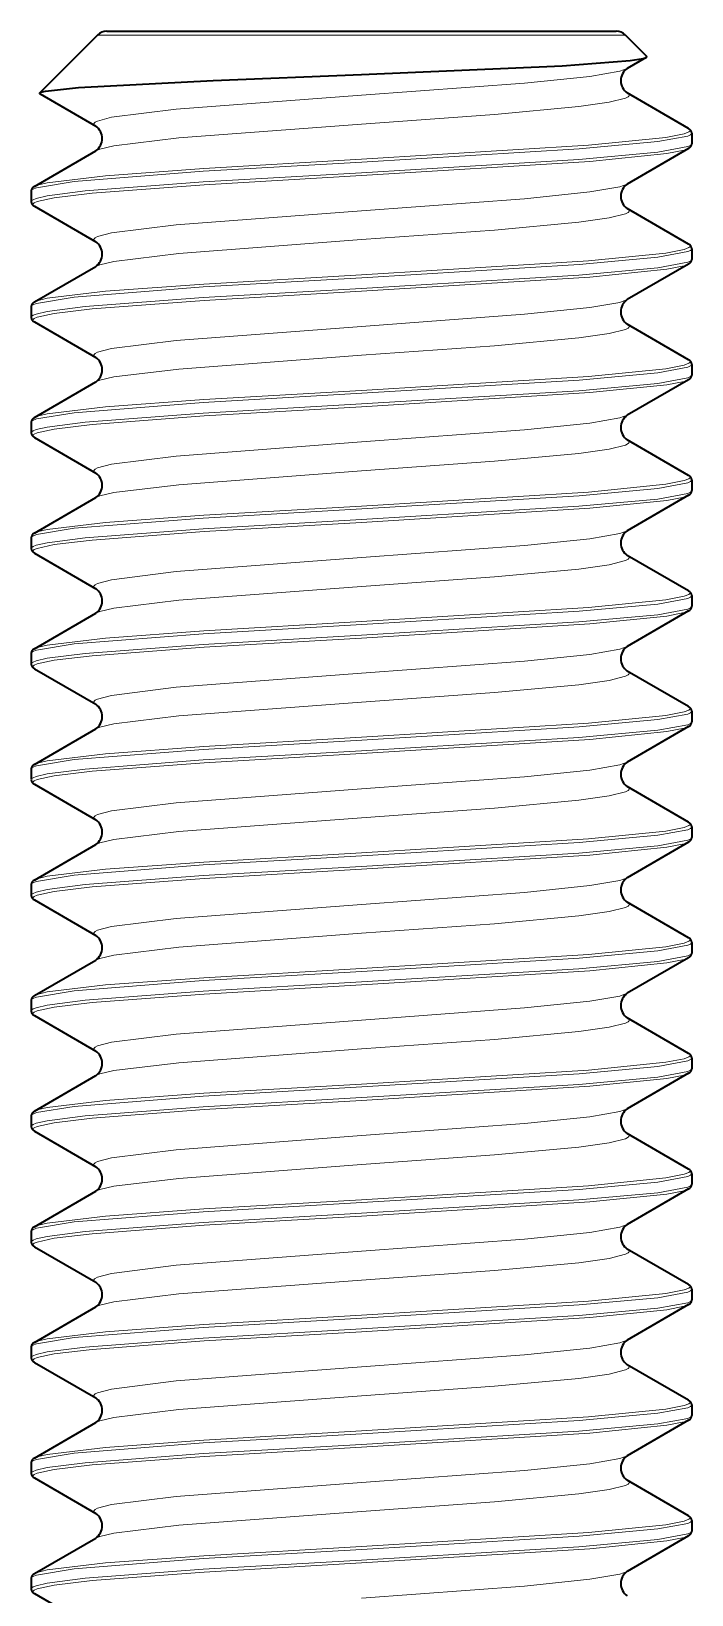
# Model space of a CAD drawing. Extents: x 276 to 976, y 40 to 757.
# Drawn here: x 596 to 600, y 111.9 to 121.36 of the extents above; entities that cross this region are included whole.
import ezdxf

# ---------------------------------------------------------------- set-up
doc = ezdxf.new("R2010")
doc.units = 0

msp = doc.modelspace()

# ---------------------------------------------------------------- linework, layer by layer
at = {"color": 7, "lineweight": 35, "ltscale": 0.020076}
msp.add_line((596.4536, 121.3629), (597.2567, 121.3629), dxfattribs=at)
at = {"color": 7, "lineweight": 35, "ltscale": 0.057054}
msp.add_line((597.2567, 121.3629), (599.5388, 121.3629), dxfattribs=at)
at = {"color": 7, "lineweight": 35, "ltscale": 0.01235}
msp.add_line((596.397, 121.3395), (596.0477, 120.9902), dxfattribs=at)
at = {"color": 7, "lineweight": 13, "ltscale": 0.020813}
msp.add_line((596.397, 121.3395), (597.2296, 121.3395), dxfattribs=at)
at = {"color": 7, "lineweight": 13, "ltscale": 0.059146}
msp.add_line((597.2296, 121.3395), (599.5954, 121.3395), dxfattribs=at)
at = {"color": 7, "lineweight": 35, "ltscale": 0.004506}
msp.add_line((599.5954, 121.3395), (599.7228, 121.212), dxfattribs=at)
at = {"color": 7, "lineweight": 35, "ltscale": 0.003297}
msp.add_line((599.72, 121.2042), (599.606, 121.1379), dxfattribs=at)
at = {"color": 7, "lineweight": 35, "ltscale": 0.022465}
msp.add_line((597.0983, 121.0658), (597.9962, 121.1011), dxfattribs=at)
at = {"color": 7, "lineweight": 35, "ltscale": 0.009721}
msp.add_line((596.0502, 120.9832), (596.3865, 120.7879), dxfattribs=at)
at = {"color": 7, "lineweight": 35, "ltscale": 0.010724}
for p, q in [((599.9769, 120.7739), (599.606, 120.9893)), ((596.0155, 120.4239), (596.3865, 120.6393)), ((599.9769, 120.6534), (599.606, 120.4379)), ((596.0155, 120.3034), (596.3865, 120.088)), ((599.9769, 120.0739), (599.606, 120.2893)), ((599.9769, 119.9534), (599.606, 119.7379)), ((596.0155, 119.7239), (596.3865, 119.9393)), ((596.0155, 119.6033), (596.3865, 119.3879)), ((599.9769, 119.3739), (599.606, 119.5893)), ((596.0155, 119.0239), (596.3865, 119.2393)), ((599.9769, 119.2534), (599.606, 119.0379)), ((596.0155, 118.9034), (596.3865, 118.6879)), ((599.9769, 118.6739), (599.606, 118.8893)), ((596.0155, 118.3239), (596.3865, 118.5393)), ((599.9769, 118.5534), (599.606, 118.338)), ((596.0155, 118.2034), (596.3865, 117.9879)), ((599.9769, 117.9739), (599.606, 118.1893)), ((596.0155, 117.6239), (596.3865, 117.8393)), ((599.9769, 117.8533), (599.606, 117.6379)), ((596.0155, 117.5034), (596.3865, 117.2879)), ((599.9769, 117.2739), (599.606, 117.4893)), ((596.0155, 116.9239), (596.3865, 117.1393)), ((599.9769, 117.1534), (599.606, 116.9379)), ((596.0155, 116.8034), (596.3865, 116.588)), ((599.9769, 116.5739), (599.606, 116.7893)), ((596.0155, 116.2239), (596.3865, 116.4393)), ((599.9769, 116.4534), (599.606, 116.2379)), ((596.0155, 116.1033), (596.3865, 115.8879)), ((599.9769, 115.8739), (599.606, 116.0893)), ((596.0155, 115.5239), (596.3865, 115.7393)), ((599.9769, 115.7534), (599.606, 115.5379)), ((596.0155, 115.4034), (596.3865, 115.1879)), ((599.9769, 115.1739), (599.606, 115.3893)), ((596.0155, 114.8239), (596.3865, 115.0393)), ((599.9769, 115.0534), (599.606, 114.838)), ((596.0155, 114.7034), (596.3865, 114.4879)), ((599.9769, 114.4739), (599.606, 114.6893)), ((596.0155, 114.1239), (596.3865, 114.3393)), ((599.9769, 114.3533), (599.606, 114.1379)), ((596.0155, 114.0034), (596.3865, 113.7879)), ((599.9769, 113.7739), (599.606, 113.9893)), ((596.0155, 113.4239), (596.3865, 113.6393)), ((599.9769, 113.6534), (599.606, 113.4379)), ((596.0155, 113.3034), (596.3865, 113.088)), ((599.9769, 113.0739), (599.606, 113.2893)), ((596.0155, 112.7239), (596.3865, 112.9393)), ((599.9769, 112.9534), (599.606, 112.7379)), ((596.0155, 112.6033), (596.3865, 112.3879)), ((599.9769, 112.3739), (599.606, 112.5893)), ((596.0155, 112.0239), (596.3865, 112.2393)), ((599.9769, 112.2534), (599.606, 112.0379)), ((596.0155, 111.9034), (596.3865, 111.6879))]:
    msp.add_line(p, q, dxfattribs=at)
at = {"color": 7, "lineweight": 35, "ltscale": 0.001609}
for p, q in [((599.9962, 120.7458), (599.9962, 120.6815)), ((595.9962, 120.3958), (595.9962, 120.3315)), ((599.9962, 120.0458), (599.9962, 119.9815)), ((595.9962, 119.6958), (595.9962, 119.6315)), ((599.9962, 119.3458), (599.9962, 119.2815)), ((595.9962, 118.9958), (595.9962, 118.9315)), ((599.9962, 118.6458), (599.9962, 118.5815)), ((595.9962, 118.2958), (595.9962, 118.2315)), ((599.9962, 117.9458), (599.9962, 117.8815)), ((595.9962, 117.5958), (595.9962, 117.5315)), ((599.9962, 117.2458), (599.9962, 117.1815)), ((595.9962, 116.8958), (595.9962, 116.8315)), ((599.9962, 116.5458), (599.9962, 116.4815)), ((595.9962, 116.1958), (595.9962, 116.1315)), ((599.9962, 115.8458), (599.9962, 115.7815)), ((595.9962, 115.4958), (595.9962, 115.4315)), ((599.9962, 115.1458), (599.9962, 115.0815)), ((595.9962, 114.7958), (595.9962, 114.7315)), ((599.9962, 114.4458), (599.9962, 114.3815)), ((595.9962, 114.0958), (595.9962, 114.0315)), ((599.9962, 113.7458), (599.9962, 113.6815)), ((595.9962, 113.3958), (595.9962, 113.3315)), ((599.9962, 113.0458), (599.9962, 112.9815)), ((595.9962, 112.6958), (595.9962, 112.6315)), ((599.9962, 112.3458), (599.9962, 112.2815)), ((595.9962, 111.9958), (595.9962, 111.9315))]:
    msp.add_line(p, q, dxfattribs=at)
at = {"color": 7, "lineweight": 13, "ltscale": 0.024036}
for p, q in [((597.0374, 120.5151), (597.9972, 120.5709)), ((597.0374, 119.8151), (597.9972, 119.8709)), ((597.0374, 119.1151), (597.9972, 119.1709)), ((597.0374, 118.4151), (597.9972, 118.4709)), ((597.0374, 117.7151), (597.9972, 117.7709)), ((597.0374, 117.0151), (597.9972, 117.0709)), ((597.0374, 116.3151), (597.9972, 116.3709)), ((597.0374, 115.6151), (597.9972, 115.6709)), ((597.0374, 114.9151), (597.9972, 114.9709)), ((597.0374, 114.2151), (597.9972, 114.2709)), ((597.0374, 113.5151), (597.9972, 113.5709)), ((597.0374, 112.8151), (597.9972, 112.8709)), ((597.0374, 112.1151), (597.9972, 112.1709))]:
    msp.add_line(p, q, dxfattribs=at)
at = {"color": 7, "lineweight": 13, "ltscale": 0.023913}
for p, q in [((597.0413, 120.5324), (597.9962, 120.5882)), ((597.0413, 119.8324), (597.9962, 119.8882)), ((597.0413, 119.1324), (597.9962, 119.1882)), ((597.0413, 118.4324), (597.9962, 118.4882)), ((597.0413, 117.7324), (597.9962, 117.7882)), ((597.0413, 117.0324), (597.9962, 117.0882)), ((597.0413, 116.3324), (597.9962, 116.3882)), ((597.0413, 115.6324), (597.9962, 115.6882)), ((597.0413, 114.9324), (597.9962, 114.9882)), ((597.0413, 114.2324), (597.9962, 114.2882)), ((597.0413, 113.5324), (597.9962, 113.5882)), ((597.0413, 112.8324), (597.9962, 112.8882)), ((597.0413, 112.1324), (597.9962, 112.1882))]:
    msp.add_line(p, q, dxfattribs=at)
at = {"color": 7, "lineweight": 13, "ltscale": 0.023988}
for p, q in [((597.9952, 120.5064), (597.0374, 120.4508)), ((597.9952, 119.8064), (597.0374, 119.7508)), ((597.9952, 119.1064), (597.0374, 119.0508)), ((597.9952, 118.4064), (597.0374, 118.3508)), ((597.9952, 117.7064), (597.0374, 117.6508)), ((597.9952, 117.0064), (597.0374, 116.9508)), ((597.9952, 116.3064), (597.0374, 116.2508)), ((597.9952, 115.6064), (597.0374, 115.5508)), ((597.9952, 114.9064), (597.0374, 114.8508)), ((597.9952, 114.2064), (597.0374, 114.1508)), ((597.9952, 113.5064), (597.0374, 113.4508)), ((597.9952, 112.8064), (597.0374, 112.7508)), ((597.9952, 112.1064), (597.0374, 112.0508))]:
    msp.add_line(p, q, dxfattribs=at)
at = {"color": 7, "lineweight": 13, "ltscale": 0.02387}
for p, q in [((597.9962, 120.4891), (597.043, 120.4335)), ((597.9962, 119.7891), (597.043, 119.7335)), ((597.9962, 119.0891), (597.043, 119.0335)), ((597.9962, 118.3891), (597.043, 118.3335)), ((597.9962, 117.6891), (597.043, 117.6335)), ((597.9962, 116.9891), (597.043, 116.9335)), ((597.9962, 116.2891), (597.043, 116.2335)), ((597.9962, 115.5891), (597.043, 115.5335)), ((597.9962, 114.8891), (597.043, 114.8335)), ((597.9962, 114.1891), (597.043, 114.1335)), ((597.9962, 113.4891), (597.043, 113.4335)), ((597.9962, 112.7891), (597.043, 112.7335)), ((597.9962, 112.0891), (597.043, 112.0335))]:
    msp.add_line(p, q, dxfattribs=at)
at = {"color": 7, "lineweight": 35}
for points in [[(597.9962, 121.1011), (599.2108, 121.154), (599.6228, 121.185), (599.7016, 121.1978), (599.72, 121.2042)], [(596.0477, 120.9902), (596.0542, 120.9939), (596.0826, 121.0012), (596.2814, 121.0228), (597.0983, 121.0658)]]:
    msp.add_lwpolyline(points, dxfattribs=at)
at = {"color": 7, "lineweight": 13}
for points in [[(599.606, 121.1379), (599.5599, 121.1214), (599.3785, 121.0899), (598.9839, 121.0491), (597.9962, 120.9761)], [(599.606, 120.9893), (599.6136, 120.9837), (599.6158, 120.9809), (599.6173, 120.9766), (599.6171, 120.9745), (599.615, 120.9702), (599.6105, 120.966), (599.5947, 120.9575), (599.4962, 120.9328), (599.3115, 120.9066), (598.801, 120.859), (597.9962, 120.8011)], [(597.9962, 120.9761), (596.8731, 120.8909), (596.4825, 120.8419), (596.3972, 120.8196), (596.3828, 120.812), (596.3783, 120.8081), (596.3752, 120.8024), (596.3755, 120.7986), (596.3768, 120.796), (596.3865, 120.7879)], [(597.9962, 120.8011), (596.8903, 120.7175), (596.4969, 120.6696), (596.4109, 120.6496), (596.3865, 120.6393)], [(597.9962, 120.5882), (599.3702, 120.6731), (599.8386, 120.72), (599.9504, 120.742), (599.9783, 120.7532), (599.9843, 120.7582), (599.9857, 120.7607), (599.9861, 120.7645), (599.9854, 120.7664), (599.9823, 120.7701), (599.9769, 120.7739)], [(597.9972, 120.5709), (599.3135, 120.6509), (599.7908, 120.6949), (599.9723, 120.7286), (599.9888, 120.7362), (599.9935, 120.7401), (599.9959, 120.7439), (599.9962, 120.7458)], [(597.9952, 120.5064), (599.3127, 120.5865), (599.7905, 120.6305), (599.9722, 120.6642), (599.9888, 120.6719), (599.9935, 120.6757), (599.9959, 120.6796), (599.9962, 120.6815)], [(597.9962, 120.4891), (599.3795, 120.5748), (599.8464, 120.6221), (599.95, 120.6428), (599.9769, 120.6534)], [(595.9962, 120.3958), (595.9966, 120.398), (595.9996, 120.4024), (596.0057, 120.4067), (596.0269, 120.4154), (596.2567, 120.4533), (597.0374, 120.5151)], [(596.0155, 120.4239), (596.0328, 120.4314), (596.093, 120.4462), (596.4455, 120.4886), (597.0413, 120.5324)], [(597.0374, 120.4508), (596.3219, 120.396), (596.093, 120.3663), (596.0266, 120.3509), (596.0072, 120.3432), (595.9996, 120.338), (595.9974, 120.3354), (595.9962, 120.3315)], [(597.043, 120.4335), (596.3652, 120.3821), (596.1349, 120.3544), (596.0316, 120.3319), (596.0146, 120.3243), (596.0095, 120.3205), (596.0068, 120.3167), (596.0062, 120.3148), (596.007, 120.311), (596.0088, 120.3084), (596.0155, 120.3034)], [(599.606, 120.4379), (599.5599, 120.4214), (599.3785, 120.3899), (598.9839, 120.3491), (597.9962, 120.2761)], [(597.9962, 120.2761), (596.8731, 120.1909), (596.4825, 120.1419), (596.3972, 120.1196), (596.3828, 120.112), (596.3783, 120.1081), (596.3752, 120.1024), (596.3755, 120.0985), (596.3768, 120.096), (596.3865, 120.088)], [(599.606, 120.2893), (599.6136, 120.2837), (599.6158, 120.2809), (599.6173, 120.2766), (599.6171, 120.2745), (599.615, 120.2702), (599.6105, 120.266), (599.5947, 120.2575), (599.4962, 120.2328), (599.3115, 120.2066), (598.801, 120.159), (597.9962, 120.1012)], [(597.9962, 120.1012), (596.8903, 120.0175), (596.4969, 119.9696), (596.4109, 119.9496), (596.3865, 119.9393)], [(597.9962, 119.8882), (599.3702, 119.9731), (599.8386, 120.02), (599.9504, 120.042), (599.9783, 120.0532), (599.9843, 120.0582), (599.9857, 120.0607), (599.9861, 120.0645), (599.9854, 120.0664), (599.9823, 120.0701), (599.9769, 120.0739)], [(597.9972, 119.8709), (599.3135, 119.9509), (599.7908, 119.9949), (599.9723, 120.0286), (599.9888, 120.0362), (599.9935, 120.0401), (599.9959, 120.0439), (599.9962, 120.0458)], [(597.9952, 119.8064), (599.3127, 119.8865), (599.7905, 119.9305), (599.9722, 119.9642), (599.9888, 119.9719), (599.9935, 119.9757), (599.9959, 119.9795), (599.9962, 119.9815)], [(597.9962, 119.7891), (599.3795, 119.8748), (599.8464, 119.9221), (599.95, 119.9428), (599.9769, 119.9534)], [(595.9962, 119.6958), (595.9966, 119.698), (595.9996, 119.7023), (596.0057, 119.7067), (596.0269, 119.7154), (596.2567, 119.7533), (597.0374, 119.8151)], [(596.0155, 119.7239), (596.0328, 119.7314), (596.093, 119.7462), (596.4455, 119.7886), (597.0413, 119.8324)], [(597.0374, 119.7508), (596.3219, 119.6959), (596.093, 119.6663), (596.0266, 119.6509), (596.0072, 119.6432), (595.9996, 119.638), (595.9974, 119.6354), (595.9962, 119.6315)], [(597.043, 119.7335), (596.3652, 119.6821), (596.1349, 119.6544), (596.0316, 119.6319), (596.0146, 119.6243), (596.0095, 119.6205), (596.0068, 119.6167), (596.0062, 119.6148), (596.007, 119.611), (596.0088, 119.6084), (596.0155, 119.6033)], [(599.606, 119.7379), (599.5599, 119.7214), (599.3785, 119.6899), (598.9839, 119.6491), (597.9962, 119.5761)], [(597.9962, 119.5761), (596.8731, 119.4909), (596.4825, 119.4419), (596.3972, 119.4196), (596.3828, 119.412), (596.3783, 119.4081), (596.3752, 119.4024), (596.3755, 119.3985), (596.3768, 119.396), (596.3865, 119.3879)], [(599.606, 119.5893), (599.6136, 119.5837), (599.6158, 119.5808), (599.6173, 119.5766), (599.6171, 119.5745), (599.615, 119.5702), (599.6105, 119.566), (599.5947, 119.5575), (599.4962, 119.5328), (599.3115, 119.5066), (598.801, 119.459), (597.9962, 119.4011)], [(597.9962, 119.4011), (596.8903, 119.3175), (596.4969, 119.2696), (596.4109, 119.2496), (596.3865, 119.2393)], [(597.9962, 119.1882), (599.3702, 119.2731), (599.8386, 119.32), (599.9504, 119.342), (599.9783, 119.3532), (599.9843, 119.3582), (599.9857, 119.3607), (599.9861, 119.3645), (599.9854, 119.3664), (599.9823, 119.3701), (599.9769, 119.3739)], [(597.9952, 119.1064), (599.3127, 119.1865), (599.7905, 119.2305), (599.9722, 119.2642), (599.9888, 119.2719), (599.9935, 119.2757), (599.9959, 119.2795), (599.9962, 119.2815)], [(597.9972, 119.1709), (599.3135, 119.2509), (599.7908, 119.2949), (599.9723, 119.3286), (599.9888, 119.3362), (599.9935, 119.3401), (599.9959, 119.3439), (599.9962, 119.3458)], [(597.9962, 119.0891), (599.3795, 119.1747), (599.8464, 119.2221), (599.95, 119.2428), (599.9769, 119.2534)], [(595.9962, 118.9958), (595.9966, 118.998), (595.9996, 119.0023), (596.0057, 119.0067), (596.0269, 119.0154), (596.2567, 119.0533), (597.0374, 119.1151)], [(596.0155, 119.0239), (596.0328, 119.0314), (596.093, 119.0462), (596.4455, 119.0886), (597.0413, 119.1324)], [(597.0374, 119.0508), (596.3219, 118.9959), (596.093, 118.9663), (596.0266, 118.9509), (596.0072, 118.9432), (595.9996, 118.938), (595.9974, 118.9354), (595.9962, 118.9315)], [(597.043, 119.0335), (596.3652, 118.9821), (596.1349, 118.9544), (596.0316, 118.9319), (596.0146, 118.9243), (596.0095, 118.9205), (596.0068, 118.9167), (596.0062, 118.9148), (596.007, 118.911), (596.0088, 118.9084), (596.0155, 118.9034)], [(599.606, 119.0379), (599.5599, 119.0214), (599.3785, 118.9899), (598.9839, 118.9491), (597.9962, 118.8761)], [(597.9962, 118.8761), (596.8731, 118.7909), (596.4825, 118.7419), (596.3972, 118.7196), (596.3828, 118.712), (596.3783, 118.7081), (596.3752, 118.7024), (596.3755, 118.6985), (596.3768, 118.696), (596.3865, 118.6879)], [(599.606, 118.8893), (599.6136, 118.8837), (599.6158, 118.8808), (599.6173, 118.8766), (599.6171, 118.8745), (599.615, 118.8702), (599.6105, 118.866), (599.5947, 118.8575), (599.4962, 118.8328), (599.3115, 118.8066), (598.801, 118.759), (597.9962, 118.7011)], [(597.9962, 118.7011), (596.8903, 118.6175), (596.4969, 118.5696), (596.4109, 118.5496), (596.3865, 118.5393)], [(597.9962, 118.4882), (599.3702, 118.5731), (599.8386, 118.62), (599.9504, 118.642), (599.9783, 118.6532), (599.9843, 118.6582), (599.9857, 118.6607), (599.9861, 118.6645), (599.9854, 118.6664), (599.9823, 118.6701), (599.9769, 118.6739)], [(597.9972, 118.4709), (599.3135, 118.5509), (599.7908, 118.5949), (599.9723, 118.6286), (599.9888, 118.6362), (599.9935, 118.64), (599.9959, 118.6439), (599.9962, 118.6458)], [(597.9952, 118.4064), (599.3127, 118.4865), (599.7905, 118.5305), (599.9722, 118.5642), (599.9888, 118.5719), (599.9935, 118.5757), (599.9959, 118.5795), (599.9962, 118.5815)], [(597.9962, 118.3891), (599.3795, 118.4747), (599.8464, 118.5221), (599.95, 118.5428), (599.9769, 118.5534)], [(596.0155, 118.3239), (596.0328, 118.3314), (596.093, 118.3462), (596.4455, 118.3886), (597.0413, 118.4324)], [(595.9962, 118.2958), (595.9966, 118.298), (595.9996, 118.3024), (596.0057, 118.3067), (596.0269, 118.3154), (596.2567, 118.3533), (597.0374, 118.4151)], [(597.0374, 118.3508), (596.3219, 118.2959), (596.093, 118.2663), (596.0266, 118.2509), (596.0072, 118.2432), (595.9996, 118.238), (595.9974, 118.2354), (595.9962, 118.2315)], [(597.043, 118.3335), (596.3652, 118.2821), (596.1349, 118.2544), (596.0316, 118.2319), (596.0146, 118.2243), (596.0095, 118.2205), (596.0068, 118.2167), (596.0062, 118.2148), (596.007, 118.211), (596.0088, 118.2084), (596.0155, 118.2034)], [(599.606, 118.338), (599.5599, 118.3214), (599.3785, 118.2899), (598.9839, 118.2491), (597.9962, 118.1761)], [(597.9962, 118.1761), (596.8731, 118.0909), (596.4825, 118.0419), (596.3972, 118.0196), (596.3828, 118.012), (596.3783, 118.0081), (596.3752, 118.0024), (596.3755, 117.9986), (596.3768, 117.996), (596.3865, 117.9879)], [(599.606, 118.1893), (599.6136, 118.1837), (599.6158, 118.1808), (599.6173, 118.1766), (599.6171, 118.1745), (599.615, 118.1702), (599.6105, 118.166), (599.5947, 118.1575), (599.4962, 118.1328), (599.3115, 118.1066), (598.801, 118.059), (597.9962, 118.0011)], [(597.9962, 118.0011), (596.8903, 117.9175), (596.4969, 117.8696), (596.4109, 117.8496), (596.3865, 117.8393)], [(597.9962, 117.7882), (599.3702, 117.8731), (599.8386, 117.92), (599.9504, 117.942), (599.9783, 117.9532), (599.9843, 117.9582), (599.9857, 117.9607), (599.9861, 117.9645), (599.9854, 117.9664), (599.9823, 117.9701), (599.9769, 117.9739)], [(597.9952, 117.7064), (599.3127, 117.7865), (599.7905, 117.8305), (599.9722, 117.8642), (599.9888, 117.8719), (599.9935, 117.8757), (599.9959, 117.8795), (599.9962, 117.8815)], [(597.9972, 117.7709), (599.3135, 117.8509), (599.7908, 117.8949), (599.9723, 117.9286), (599.9888, 117.9362), (599.9935, 117.94), (599.9959, 117.9439), (599.9962, 117.9458)], [(597.9962, 117.6891), (599.3795, 117.7747), (599.8464, 117.8221), (599.95, 117.8428), (599.9769, 117.8533)], [(595.9962, 117.5958), (595.9966, 117.598), (595.9996, 117.6024), (596.0057, 117.6067), (596.0269, 117.6154), (596.2567, 117.6533), (597.0374, 117.7151)], [(596.0155, 117.6239), (596.0328, 117.6314), (596.093, 117.6462), (596.4455, 117.6886), (597.0413, 117.7324)], [(597.0374, 117.6508), (596.3219, 117.5959), (596.093, 117.5663), (596.0266, 117.5509), (596.0072, 117.5432), (595.9996, 117.538), (595.9974, 117.5354), (595.9962, 117.5315)], [(597.043, 117.6335), (596.3652, 117.5821), (596.1349, 117.5544), (596.0316, 117.5319), (596.0146, 117.5243), (596.0095, 117.5205), (596.0068, 117.5167), (596.0062, 117.5148), (596.007, 117.511), (596.0088, 117.5084), (596.0155, 117.5034)], [(599.606, 117.6379), (599.5599, 117.6214), (599.3785, 117.5899), (598.9839, 117.5491), (597.9962, 117.4761)], [(599.606, 117.4893), (599.6136, 117.4837), (599.6158, 117.4809), (599.6173, 117.4766), (599.6171, 117.4745), (599.615, 117.4702), (599.6105, 117.466), (599.5947, 117.4575), (599.4962, 117.4328), (599.3115, 117.4066), (598.801, 117.359), (597.9962, 117.3011)], [(597.9962, 117.4761), (596.8731, 117.3909), (596.4825, 117.3419), (596.3972, 117.3196), (596.3828, 117.312), (596.3783, 117.3081), (596.3752, 117.3024), (596.3755, 117.2986), (596.3768, 117.296), (596.3865, 117.2879)], [(597.9962, 117.3011), (596.8903, 117.2175), (596.4969, 117.1696), (596.4109, 117.1496), (596.3865, 117.1393)], [(597.9962, 117.0882), (599.3702, 117.1731), (599.8386, 117.22), (599.9504, 117.242), (599.9783, 117.2532), (599.9843, 117.2582), (599.9857, 117.2607), (599.9861, 117.2645), (599.9854, 117.2664), (599.9823, 117.2701), (599.9769, 117.2739)], [(597.9972, 117.0709), (599.3135, 117.1509), (599.7908, 117.1949), (599.9723, 117.2286), (599.9888, 117.2362), (599.9935, 117.2401), (599.9959, 117.2439), (599.9962, 117.2458)], [(597.9952, 117.0064), (599.3127, 117.0865), (599.7905, 117.1305), (599.9722, 117.1642), (599.9888, 117.1719), (599.9935, 117.1757), (599.9959, 117.1796), (599.9962, 117.1815)], [(597.9962, 116.9891), (599.3795, 117.0748), (599.8464, 117.1221), (599.95, 117.1428), (599.9769, 117.1534)], [(595.9962, 116.8958), (595.9966, 116.898), (595.9996, 116.9024), (596.0057, 116.9067), (596.0269, 116.9154), (596.2567, 116.9533), (597.0374, 117.0151)], [(596.0155, 116.9239), (596.0328, 116.9314), (596.093, 116.9462), (596.4455, 116.9886), (597.0413, 117.0324)], [(597.0374, 116.9508), (596.3219, 116.896), (596.093, 116.8663), (596.0266, 116.8509), (596.0072, 116.8432), (595.9996, 116.838), (595.9974, 116.8354), (595.9962, 116.8315)], [(597.043, 116.9335), (596.3652, 116.8821), (596.1349, 116.8544), (596.0316, 116.8319), (596.0146, 116.8243), (596.0095, 116.8205), (596.0068, 116.8167), (596.0062, 116.8148), (596.007, 116.811), (596.0088, 116.8084), (596.0155, 116.8034)], [(599.606, 116.9379), (599.5599, 116.9214), (599.3785, 116.8899), (598.9839, 116.8491), (597.9962, 116.7761)], [(597.9962, 116.7761), (596.8731, 116.6909), (596.4825, 116.6419), (596.3972, 116.6196), (596.3828, 116.612), (596.3783, 116.6081), (596.3752, 116.6024), (596.3755, 116.5985), (596.3768, 116.596), (596.3865, 116.588)], [(599.606, 116.7893), (599.6136, 116.7837), (599.6158, 116.7809), (599.6173, 116.7766), (599.6171, 116.7745), (599.615, 116.7702), (599.6105, 116.766), (599.5947, 116.7575), (599.4962, 116.7328), (599.3115, 116.7066), (598.801, 116.659), (597.9962, 116.6012)], [(597.9962, 116.6012), (596.8903, 116.5175), (596.4969, 116.4696), (596.4109, 116.4496), (596.3865, 116.4393)], [(597.9962, 116.3882), (599.3702, 116.4731), (599.8386, 116.52), (599.9504, 116.542), (599.9783, 116.5532), (599.9843, 116.5582), (599.9857, 116.5607), (599.9861, 116.5645), (599.9854, 116.5664), (599.9823, 116.5701), (599.9769, 116.5739)], [(597.9972, 116.3709), (599.3135, 116.4509), (599.7908, 116.4949), (599.9723, 116.5286), (599.9888, 116.5362), (599.9935, 116.5401), (599.9959, 116.5439), (599.9962, 116.5458)], [(597.9952, 116.3064), (599.3127, 116.3865), (599.7905, 116.4305), (599.9722, 116.4642), (599.9888, 116.4719), (599.9935, 116.4757), (599.9959, 116.4795), (599.9962, 116.4815)], [(597.9962, 116.2891), (599.3795, 116.3748), (599.8464, 116.4221), (599.95, 116.4428), (599.9769, 116.4534)], [(595.9962, 116.1958), (595.9966, 116.198), (595.9996, 116.2023), (596.0057, 116.2067), (596.0269, 116.2154), (596.2567, 116.2533), (597.0374, 116.3151)], [(597.0374, 116.2508), (596.3219, 116.1959), (596.093, 116.1663), (596.0266, 116.1509), (596.0072, 116.1432), (595.9996, 116.138), (595.9974, 116.1354), (595.9962, 116.1315)], [(596.0155, 116.2239), (596.0328, 116.2314), (596.093, 116.2462), (596.4455, 116.2886), (597.0413, 116.3324)], [(597.043, 116.2335), (596.3652, 116.1821), (596.1349, 116.1544), (596.0316, 116.1319), (596.0146, 116.1243), (596.0095, 116.1205), (596.0068, 116.1167), (596.0062, 116.1148), (596.007, 116.111), (596.0088, 116.1084), (596.0155, 116.1033)], [(599.606, 116.2379), (599.5599, 116.2214), (599.3785, 116.1899), (598.9839, 116.1491), (597.9962, 116.0761)], [(597.9962, 116.0761), (596.8731, 115.9909), (596.4825, 115.9419), (596.3972, 115.9196), (596.3828, 115.912), (596.3783, 115.9081), (596.3752, 115.9024), (596.3755, 115.8985), (596.3768, 115.896), (596.3865, 115.8879)], [(599.606, 116.0893), (599.6136, 116.0837), (599.6158, 116.0808), (599.6173, 116.0766), (599.6171, 116.0745), (599.615, 116.0702), (599.6105, 116.066), (599.5947, 116.0575), (599.4962, 116.0328), (599.3115, 116.0066), (598.801, 115.959), (597.9962, 115.9011)], [(597.9962, 115.9011), (596.8903, 115.8175), (596.4969, 115.7696), (596.4109, 115.7496), (596.3865, 115.7393)], [(597.9962, 115.6882), (599.3702, 115.7731), (599.8386, 115.82), (599.9504, 115.842), (599.9783, 115.8532), (599.9843, 115.8582), (599.9857, 115.8607), (599.9861, 115.8645), (599.9854, 115.8664), (599.9823, 115.8701), (599.9769, 115.8739)], [(597.9952, 115.6064), (599.3127, 115.6865), (599.7905, 115.7305), (599.9722, 115.7642), (599.9888, 115.7719), (599.9935, 115.7757), (599.9959, 115.7795), (599.9962, 115.7815)], [(597.9972, 115.6709), (599.3135, 115.7509), (599.7908, 115.7949), (599.9723, 115.8286), (599.9888, 115.8362), (599.9935, 115.8401), (599.9959, 115.8439), (599.9962, 115.8458)], [(597.9962, 115.5891), (599.3795, 115.6747), (599.8464, 115.7221), (599.95, 115.7428), (599.9769, 115.7534)], [(595.9962, 115.4958), (595.9966, 115.498), (595.9996, 115.5023), (596.0057, 115.5067), (596.0269, 115.5154), (596.2567, 115.5533), (597.0374, 115.6151)], [(596.0155, 115.5239), (596.0328, 115.5314), (596.093, 115.5462), (596.4455, 115.5886), (597.0413, 115.6324)], [(597.0374, 115.5508), (596.3219, 115.4959), (596.093, 115.4663), (596.0266, 115.4509), (596.0072, 115.4432), (595.9996, 115.438), (595.9974, 115.4354), (595.9962, 115.4315)], [(597.043, 115.5335), (596.3652, 115.4821), (596.1349, 115.4544), (596.0316, 115.4319), (596.0146, 115.4243), (596.0095, 115.4205), (596.0068, 115.4167), (596.0062, 115.4148), (596.007, 115.411), (596.0088, 115.4084), (596.0155, 115.4034)], [(599.606, 115.5379), (599.5599, 115.5214), (599.3785, 115.4899), (598.9839, 115.4491), (597.9962, 115.3761)], [(597.9962, 115.3761), (596.8731, 115.2909), (596.4825, 115.2419), (596.3972, 115.2196), (596.3828, 115.212), (596.3783, 115.2081), (596.3752, 115.2024), (596.3755, 115.1985), (596.3768, 115.196), (596.3865, 115.1879)], [(599.606, 115.3893), (599.6136, 115.3837), (599.6158, 115.3808), (599.6173, 115.3766), (599.6171, 115.3745), (599.615, 115.3702), (599.6105, 115.366), (599.5947, 115.3575), (599.4962, 115.3328), (599.3115, 115.3066), (598.801, 115.259), (597.9962, 115.2011)], [(597.9962, 115.2011), (596.8903, 115.1175), (596.4969, 115.0696), (596.4109, 115.0496), (596.3865, 115.0393)], [(597.9962, 114.9882), (599.3702, 115.0731), (599.8386, 115.12), (599.9504, 115.142), (599.9783, 115.1532), (599.9843, 115.1582), (599.9857, 115.1607), (599.9861, 115.1645), (599.9854, 115.1664), (599.9823, 115.1701), (599.9769, 115.1739)], [(597.9972, 114.9709), (599.3135, 115.0509), (599.7908, 115.0949), (599.9723, 115.1286), (599.9888, 115.1362), (599.9935, 115.14), (599.9959, 115.1439), (599.9962, 115.1458)], [(597.9952, 114.9064), (599.3127, 114.9865), (599.7905, 115.0305), (599.9722, 115.0642), (599.9888, 115.0719), (599.9935, 115.0757), (599.9959, 115.0795), (599.9962, 115.0815)], [(597.9962, 114.8891), (599.3795, 114.9747), (599.8464, 115.0221), (599.95, 115.0428), (599.9769, 115.0534)], [(596.0155, 114.8239), (596.0328, 114.8314), (596.093, 114.8462), (596.4455, 114.8886), (597.0413, 114.9324)], [(595.9962, 114.7958), (595.9966, 114.798), (595.9996, 114.8024), (596.0057, 114.8067), (596.0269, 114.8154), (596.2567, 114.8533), (597.0374, 114.9151)], [(597.0374, 114.8508), (596.3219, 114.7959), (596.093, 114.7663), (596.0266, 114.7509), (596.0072, 114.7432), (595.9996, 114.738), (595.9974, 114.7354), (595.9962, 114.7315)], [(597.043, 114.8335), (596.3652, 114.7821), (596.1349, 114.7544), (596.0316, 114.7319), (596.0146, 114.7243), (596.0095, 114.7205), (596.0068, 114.7167), (596.0062, 114.7148), (596.007, 114.711), (596.0088, 114.7084), (596.0155, 114.7034)], [(599.606, 114.838), (599.5599, 114.8214), (599.3785, 114.7899), (598.9839, 114.7491), (597.9962, 114.6761)], [(597.9962, 114.6761), (596.8731, 114.5909), (596.4825, 114.5419), (596.3972, 114.5196), (596.3828, 114.512), (596.3783, 114.5081), (596.3752, 114.5024), (596.3755, 114.4986), (596.3768, 114.496), (596.3865, 114.4879)], [(599.606, 114.6893), (599.6136, 114.6837), (599.6158, 114.6808), (599.6173, 114.6766), (599.6171, 114.6745), (599.615, 114.6702), (599.6105, 114.666), (599.5947, 114.6575), (599.4962, 114.6328), (599.3115, 114.6066), (598.801, 114.559), (597.9962, 114.5011)], [(597.9962, 114.5011), (596.8903, 114.4175), (596.4969, 114.3696), (596.4109, 114.3496), (596.3865, 114.3393)], [(597.9962, 114.2882), (599.3702, 114.3731), (599.8386, 114.42), (599.9504, 114.442), (599.9783, 114.4532), (599.9843, 114.4582), (599.9857, 114.4607), (599.9861, 114.4645), (599.9854, 114.4664), (599.9823, 114.4701), (599.9769, 114.4739)], [(597.9952, 114.2064), (599.3127, 114.2865), (599.7905, 114.3305), (599.9722, 114.3642), (599.9888, 114.3719), (599.9935, 114.3757), (599.9959, 114.3795), (599.9962, 114.3815)], [(597.9972, 114.2709), (599.3135, 114.3509), (599.7908, 114.3949), (599.9723, 114.4286), (599.9888, 114.4362), (599.9935, 114.44), (599.9959, 114.4439), (599.9962, 114.4458)], [(597.9962, 114.1891), (599.3795, 114.2747), (599.8464, 114.3221), (599.95, 114.3428), (599.9769, 114.3533)], [(595.9962, 114.0958), (595.9966, 114.098), (595.9996, 114.1024), (596.0057, 114.1067), (596.0269, 114.1154), (596.2567, 114.1533), (597.0374, 114.2151)], [(596.0155, 114.1239), (596.0328, 114.1314), (596.093, 114.1462), (596.4455, 114.1886), (597.0413, 114.2324)], [(597.0374, 114.1508), (596.3219, 114.0959), (596.093, 114.0663), (596.0266, 114.0509), (596.0072, 114.0432), (595.9996, 114.038), (595.9974, 114.0354), (595.9962, 114.0315)], [(597.043, 114.1335), (596.3652, 114.0821), (596.1349, 114.0544), (596.0316, 114.0319), (596.0146, 114.0243), (596.0095, 114.0205), (596.0068, 114.0167), (596.0062, 114.0148), (596.007, 114.011), (596.0088, 114.0084), (596.0155, 114.0034)], [(599.606, 114.1379), (599.5599, 114.1214), (599.3785, 114.0899), (598.9839, 114.0491), (597.9962, 113.9761)], [(599.606, 113.9893), (599.6136, 113.9837), (599.6158, 113.9809), (599.6173, 113.9766), (599.6171, 113.9745), (599.615, 113.9702), (599.6105, 113.966), (599.5947, 113.9575), (599.4962, 113.9328), (599.3115, 113.9066), (598.801, 113.859), (597.9962, 113.8011)], [(597.9962, 113.9761), (596.8731, 113.8909), (596.4825, 113.8419), (596.3972, 113.8196), (596.3828, 113.812), (596.3783, 113.8081), (596.3752, 113.8024), (596.3755, 113.7986), (596.3768, 113.796), (596.3865, 113.7879)], [(597.9962, 113.8011), (596.8903, 113.7175), (596.4969, 113.6696), (596.4109, 113.6496), (596.3865, 113.6393)], [(597.9962, 113.5882), (599.3702, 113.6731), (599.8386, 113.72), (599.9504, 113.742), (599.9783, 113.7532), (599.9843, 113.7582), (599.9857, 113.7607), (599.9861, 113.7645), (599.9854, 113.7664), (599.9823, 113.7701), (599.9769, 113.7739)], [(597.9972, 113.5709), (599.3135, 113.6509), (599.7908, 113.6949), (599.9723, 113.7286), (599.9888, 113.7362), (599.9935, 113.7401), (599.9959, 113.7439), (599.9962, 113.7458)], [(597.9952, 113.5064), (599.3127, 113.5865), (599.7905, 113.6305), (599.9722, 113.6642), (599.9888, 113.6719), (599.9935, 113.6757), (599.9959, 113.6796), (599.9962, 113.6815)], [(597.9962, 113.4891), (599.3795, 113.5748), (599.8464, 113.6221), (599.95, 113.6428), (599.9769, 113.6534)], [(595.9962, 113.3958), (595.9966, 113.398), (595.9996, 113.4024), (596.0057, 113.4067), (596.0269, 113.4154), (596.2567, 113.4533), (597.0374, 113.5151)], [(596.0155, 113.4239), (596.0328, 113.4314), (596.093, 113.4462), (596.4455, 113.4886), (597.0413, 113.5324)], [(597.0374, 113.4508), (596.3219, 113.396), (596.093, 113.3663), (596.0266, 113.3509), (596.0072, 113.3432), (595.9996, 113.338), (595.9974, 113.3354), (595.9962, 113.3315)], [(597.043, 113.4335), (596.3652, 113.3821), (596.1349, 113.3544), (596.0316, 113.3319), (596.0146, 113.3243), (596.0095, 113.3205), (596.0068, 113.3167), (596.0062, 113.3148), (596.007, 113.311), (596.0088, 113.3084), (596.0155, 113.3034)], [(599.606, 113.4379), (599.5599, 113.4214), (599.3785, 113.3899), (598.9839, 113.3491), (597.9962, 113.2761)], [(597.9962, 113.2761), (596.8731, 113.1909), (596.4825, 113.1419), (596.3972, 113.1196), (596.3828, 113.112), (596.3783, 113.1081), (596.3752, 113.1024), (596.3755, 113.0985), (596.3768, 113.096), (596.3865, 113.088)], [(599.606, 113.2893), (599.6136, 113.2837), (599.6158, 113.2809), (599.6173, 113.2766), (599.6171, 113.2745), (599.615, 113.2702), (599.6105, 113.266), (599.5947, 113.2575), (599.4962, 113.2328), (599.3115, 113.2066), (598.801, 113.159), (597.9962, 113.1012)], [(597.9962, 113.1012), (596.8903, 113.0175), (596.4969, 112.9696), (596.4109, 112.9496), (596.3865, 112.9393)], [(597.9962, 112.8882), (599.3702, 112.9731), (599.8386, 113.02), (599.9504, 113.042), (599.9783, 113.0532), (599.9843, 113.0582), (599.9857, 113.0607), (599.9861, 113.0645), (599.9854, 113.0664), (599.9823, 113.0701), (599.9769, 113.0739)], [(597.9972, 112.8709), (599.3135, 112.9509), (599.7908, 112.9949), (599.9723, 113.0286), (599.9888, 113.0362), (599.9935, 113.0401), (599.9959, 113.0439), (599.9962, 113.0458)], [(597.9952, 112.8064), (599.3127, 112.8865), (599.7905, 112.9305), (599.9722, 112.9642), (599.9888, 112.9719), (599.9935, 112.9757), (599.9959, 112.9795), (599.9962, 112.9815)], [(597.9962, 112.7891), (599.3795, 112.8748), (599.8464, 112.9221), (599.95, 112.9428), (599.9769, 112.9534)], [(595.9962, 112.6958), (595.9966, 112.698), (595.9996, 112.7023), (596.0057, 112.7067), (596.0269, 112.7154), (596.2567, 112.7533), (597.0374, 112.8151)], [(597.0374, 112.7508), (596.3219, 112.6959), (596.093, 112.6663), (596.0266, 112.6509), (596.0072, 112.6432), (595.9996, 112.638), (595.9974, 112.6354), (595.9962, 112.6315)], [(596.0155, 112.7239), (596.0328, 112.7314), (596.093, 112.7462), (596.4455, 112.7886), (597.0413, 112.8324)], [(597.043, 112.7335), (596.3652, 112.6821), (596.1349, 112.6544), (596.0316, 112.6319), (596.0146, 112.6243), (596.0095, 112.6205), (596.0068, 112.6167), (596.0062, 112.6148), (596.007, 112.611), (596.0088, 112.6084), (596.0155, 112.6033)], [(599.606, 112.7379), (599.5599, 112.7214), (599.3785, 112.6899), (598.9839, 112.6491), (597.9962, 112.5761)], [(597.9962, 112.5761), (596.8731, 112.4909), (596.4825, 112.4419), (596.3972, 112.4196), (596.3828, 112.412), (596.3783, 112.4081), (596.3752, 112.4024), (596.3755, 112.3985), (596.3768, 112.396), (596.3865, 112.3879)], [(599.606, 112.5893), (599.6136, 112.5837), (599.6158, 112.5808), (599.6173, 112.5766), (599.6171, 112.5745), (599.615, 112.5702), (599.6105, 112.566), (599.5947, 112.5575), (599.4962, 112.5328), (599.3115, 112.5066), (598.801, 112.459), (597.9962, 112.4011)], [(597.9962, 112.4011), (596.8903, 112.3175), (596.4969, 112.2696), (596.4109, 112.2496), (596.3865, 112.2393)], [(597.9962, 112.1882), (599.3702, 112.2731), (599.8386, 112.32), (599.9504, 112.342), (599.9783, 112.3532), (599.9843, 112.3582), (599.9857, 112.3607), (599.9861, 112.3645), (599.9854, 112.3664), (599.9823, 112.3701), (599.9769, 112.3739)], [(597.9952, 112.1064), (599.3127, 112.1865), (599.7905, 112.2305), (599.9722, 112.2642), (599.9888, 112.2719), (599.9935, 112.2757), (599.9959, 112.2795), (599.9962, 112.2815)], [(597.9972, 112.1709), (599.3135, 112.2509), (599.7908, 112.2949), (599.9723, 112.3286), (599.9888, 112.3362), (599.9935, 112.3401), (599.9959, 112.3439), (599.9962, 112.3458)], [(597.9962, 112.0891), (599.3795, 112.1747), (599.8464, 112.2221), (599.95, 112.2428), (599.9769, 112.2534)], [(595.9962, 111.9958), (595.9966, 111.998), (595.9996, 112.0023), (596.0057, 112.0067), (596.0269, 112.0154), (596.2567, 112.0533), (597.0374, 112.1151)], [(596.0155, 112.0239), (596.0328, 112.0314), (596.093, 112.0462), (596.4455, 112.0886), (597.0413, 112.1324)], [(597.0374, 112.0508), (596.3219, 111.9959), (596.093, 111.9663), (596.0266, 111.9509), (596.0072, 111.9432), (595.9996, 111.938), (595.9974, 111.9354), (595.9962, 111.9315)], [(597.043, 112.0335), (596.3652, 111.9821), (596.1349, 111.9544), (596.0316, 111.9319), (596.0146, 111.9243), (596.0095, 111.9205), (596.0068, 111.9167), (596.0062, 111.9148), (596.007, 111.911), (596.0088, 111.9084), (596.0155, 111.9034)], [(599.606, 112.0379), (599.5599, 112.0214), (599.3785, 111.9899), (598.9839, 111.9491), (597.9962, 111.8761)]]:
    msp.add_lwpolyline(points, dxfattribs=at)
at = {"color": 7, "lineweight": 35}
for centre, radius, start, end in [((596.4536, 121.2829), 0.08, 90.0045, 134.99549), ((599.5388, 121.2829), 0.08, 45.0045, 89.9955), ((599.7194, 121.2091), 0.00466, 277.0422, 41.09048), ((599.6548, 121.0651), 0.0879, 123.83685, 180.96173), ((596.0507, 120.9875), 0.00414, 138.84295, 263.08732), ((599.6548, 121.0622), 0.0879, 179.03841, 236.16191), ((596.3376, 120.7151), 0.0879, 359.03841, 56.16191), ((596.3376, 120.7122), 0.0879, 303.83809, 0.96159), ((599.9633, 120.7435), 0.0331, 3.9697, 65.95778), ((599.963, 120.6839), 0.0334, 294.52241, 355.76271), ((596.0291, 120.3935), 0.0331, 114.04223, 176.0303), ((599.6548, 120.3651), 0.0879, 123.83809, 180.9616), ((596.0294, 120.3339), 0.0334, 184.23728, 245.4776), ((599.6548, 120.3622), 0.0879, 179.03842, 236.16191), ((596.3376, 120.0151), 0.0879, 359.03842, 56.16191), ((599.9633, 120.0435), 0.0331, 3.9697, 65.95778), ((596.3376, 120.0122), 0.0879, 303.83809, 0.9616), ((599.963, 119.9839), 0.0334, 294.52241, 355.76272), ((596.0291, 119.6935), 0.0331, 114.04222, 176.0303), ((599.6548, 119.6651), 0.0879, 123.83809, 180.96159), ((599.6548, 119.6622), 0.0879, 179.03841, 236.16191), ((596.0294, 119.6339), 0.0334, 184.23728, 245.4776), ((596.3376, 119.3151), 0.0879, 359.03841, 56.16191), ((599.9633, 119.3435), 0.0331, 3.9697, 65.95778), ((596.3376, 119.3122), 0.0879, 303.83809, 0.96159), ((599.963, 119.2839), 0.0334, 294.52241, 355.76272), ((596.0291, 118.9935), 0.0331, 114.04223, 176.0303), ((599.6548, 118.9651), 0.0879, 123.83809, 180.96159), ((596.0294, 118.9339), 0.0334, 184.23728, 245.4776), ((599.6548, 118.9622), 0.0879, 179.03841, 236.16191), ((596.3376, 118.6151), 0.0879, 359.0384, 56.16191), ((599.9633, 118.6435), 0.0331, 3.9697, 65.95778), ((596.3376, 118.6122), 0.0879, 303.83809, 0.96159), ((599.963, 118.5839), 0.0334, 294.52241, 355.76272), ((599.6548, 118.2651), 0.0879, 123.83809, 180.96159), ((596.0291, 118.2935), 0.0331, 114.04223, 176.0303), ((599.6548, 118.2622), 0.0879, 179.03841, 236.16191), ((596.0294, 118.2339), 0.0334, 184.23728, 245.47759), ((596.3376, 117.9151), 0.0879, 359.0384, 56.16191), ((599.9633, 117.9435), 0.0331, 3.9697, 65.95778), ((596.3376, 117.9122), 0.0879, 303.83809, 0.96158), ((599.963, 117.8839), 0.0334, 294.52241, 355.76271), ((596.0291, 117.5935), 0.0331, 114.04223, 176.0303), ((599.6548, 117.5651), 0.0879, 123.83809, 180.9616), ((596.0294, 117.5339), 0.0334, 184.23729, 245.47758), ((599.6548, 117.5622), 0.0879, 179.03842, 236.16191), ((596.3376, 117.2151), 0.0879, 359.03839, 56.16191), ((596.3376, 117.2122), 0.0879, 303.83809, 0.96157), ((599.9633, 117.2435), 0.0331, 3.9697, 65.95778), ((599.963, 117.1839), 0.0334, 294.52241, 355.76271), ((596.0291, 116.8935), 0.0331, 114.04223, 176.0303), ((599.6548, 116.8651), 0.0879, 123.83809, 180.9616), ((596.0294, 116.8339), 0.0334, 184.23729, 245.4776), ((599.6548, 116.8622), 0.0879, 179.03842, 236.16191), ((596.3376, 116.5151), 0.0879, 359.0384, 56.16191), ((599.9633, 116.5435), 0.0331, 3.9697, 65.95778), ((596.3376, 116.5122), 0.0879, 303.83809, 0.96158), ((599.963, 116.4839), 0.0334, 294.52241, 355.76272), ((596.0291, 116.1935), 0.0331, 114.04223, 176.0303), ((599.6548, 116.1651), 0.0879, 123.83809, 180.96158), ((599.6548, 116.1622), 0.0879, 179.0384, 236.16191), ((596.0294, 116.1339), 0.0334, 184.23727, 245.4776), ((596.3376, 115.8151), 0.0879, 359.03844, 56.16191), ((599.9633, 115.8435), 0.0331, 3.9697, 65.95778), ((596.3376, 115.8122), 0.0879, 303.8381, 0.96162), ((599.963, 115.7839), 0.0334, 294.52241, 355.76273), ((596.0291, 115.4935), 0.0331, 114.04222, 176.0303), ((599.6548, 115.4651), 0.0879, 123.83809, 180.96156), ((596.0294, 115.4339), 0.0334, 184.23729, 245.47758), ((599.6548, 115.4622), 0.0879, 179.03838, 236.16191), ((596.3376, 115.1151), 0.0879, 359.03838, 56.16191), ((596.3376, 115.1122), 0.0879, 303.83809, 0.96156), ((599.9633, 115.1435), 0.0331, 3.9697, 65.95778), ((599.963, 115.0839), 0.0334, 294.52242, 355.7627), ((599.6548, 114.7651), 0.0879, 123.83809, 180.96162), ((596.0291, 114.7935), 0.0331, 114.04223, 176.0303), ((599.6548, 114.7622), 0.0879, 179.03844, 236.16191), ((596.0294, 114.7339), 0.0334, 184.23728, 245.4776), ((596.3376, 114.4151), 0.0879, 359.03841, 56.16191), ((599.9633, 114.4435), 0.0331, 3.9697, 65.95777), ((596.3376, 114.4122), 0.0879, 303.83809, 0.96159), ((599.963, 114.3839), 0.0334, 294.52241, 355.76273), ((596.0291, 114.0935), 0.0331, 114.04223, 176.0303), ((599.6548, 114.0651), 0.0879, 123.83809, 180.96158), ((596.0294, 114.0339), 0.0334, 184.23729, 245.47759), ((599.6548, 114.0622), 0.0879, 179.0384, 236.16191), ((596.3376, 113.7151), 0.0879, 359.03839, 56.16191), ((596.3376, 113.7122), 0.0879, 303.83809, 0.96157), ((599.9633, 113.7435), 0.0331, 3.9697, 65.95778), ((599.963, 113.6839), 0.0334, 294.5224, 355.76273), ((596.0291, 113.3935), 0.0331, 114.04223, 176.0303), ((599.6548, 113.3651), 0.0879, 123.83809, 180.96158), ((596.0294, 113.3339), 0.0334, 184.23729, 245.47759), ((599.6548, 113.3622), 0.0879, 179.0384, 236.16191), ((596.3376, 113.0151), 0.0879, 359.03839, 56.16191), ((599.9633, 113.0435), 0.0331, 3.9697, 65.95778), ((596.3376, 113.0122), 0.0879, 303.83809, 0.96157), ((599.963, 112.9839), 0.0334, 294.52241, 355.76273), ((596.0291, 112.6935), 0.0331, 114.04223, 176.0303), ((599.6548, 112.6651), 0.0879, 123.83809, 180.96158), ((599.6548, 112.6622), 0.0879, 179.0384, 236.16191), ((596.0294, 112.6339), 0.0334, 184.23727, 245.4776), ((596.3376, 112.3151), 0.0879, 359.03843, 56.16191), ((599.9633, 112.3435), 0.0331, 3.9697, 65.95778), ((596.3376, 112.3122), 0.0879, 303.83809, 0.96161), ((599.963, 112.2839), 0.0334, 294.52242, 355.7627), ((596.0291, 111.9935), 0.0331, 114.04223, 176.0303), ((599.6548, 111.9651), 0.0879, 123.83809, 180.96163), ((596.0294, 111.9339), 0.0334, 184.23728, 245.47759), ((599.6548, 111.9622), 0.0879, 179.03845, 236.16191)]:
    msp.add_arc(centre, radius, start, end, dxfattribs=at)

doc.saveas('drawing.dxf')
